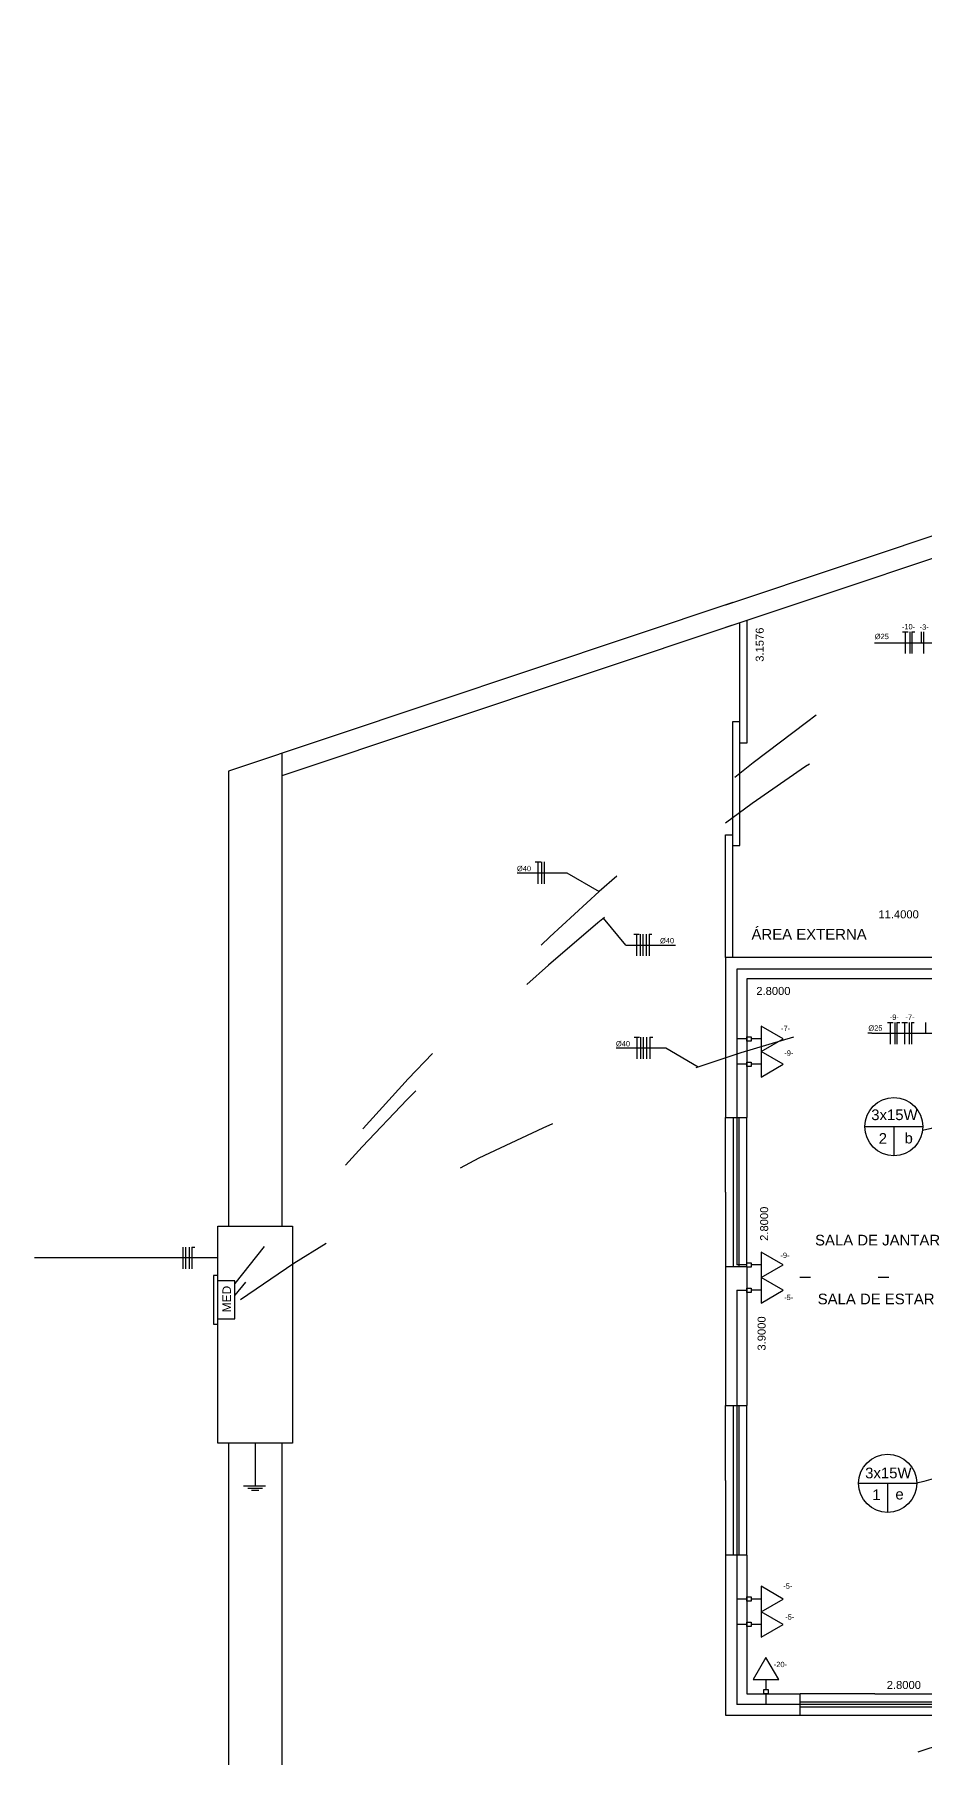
# Model space of a CAD drawing. Header units: millimetres. Extents: x 1243.1 to 1287.5, y 2013.3 to 2037.6.
# Drawn here: x 1243.09 to 1251.44, y 2021.41 to 2037.57 of the extents above; entities that cross this region are included whole.
import ezdxf

# ---------------------------------------------------------------- set-up
doc = ezdxf.new("R2010")
doc.units = ezdxf.units.MM
doc.linetypes.add('ACAD_ISO03W100', pattern=[30, 12, -18])
doc.linetypes.add('PONTO', pattern=[6.35, 0, -6.35])
for name, color, linetype in [('Auxiliar', 254, 'Continuous'), ('Cerca Viva', 8, 'Continuous'), ('Condutores', 4, 'Continuous'), ('Cotas', 7, 'Continuous'), ('Eletrodutos', 1, 'Continuous'), ('Eletrodutos chão', 1, 'ACAD_ISO03W100'), ('Janelas', 9, 'Continuous'), ('Paredes', 8, 'Continuous'), ('Paredes Imaginárias', 8, 'PONTO'), ('Pontos de luz', 5, 'Continuous'), ('Portas', 9, 'Continuous'), ('Quadros', 5, 'Continuous'), ('Textos', 7, 'Continuous'), ('Tomadas', 4, 'Continuous')]:
    doc.layers.add(name, color=color, linetype=linetype)
doc.styles.get("Standard").update_dxf_attribs({"font": 'arial.ttf'})
doc.dimstyles.new('Cópia de Standard', dxfattribs={"dimtxt": 0.075, "dimasz": 0.18, "dimexe": 0.18, "dimexo": 0.0625, "dimgap": 0.084, "dimtad": 1, "dimjust": 1, "dimdec": 4, "dimzin": 0, "dimdsep": 46, "dimtxsty": 'Standard', "dimblk": 'NONE', "dimcen": 0.09, "dimse1": 1, "dimse2": 1, "dimsd1": 1, "dimsd2": 1, "dimadec": 0, "dimazin": 0, "dimtfac": 1, "dimtdec": 4, "dimtofl": 0, "dimtmove": 0, "dimatfit": 3, "dimldrblk": 'NONE', "dimfxl": 1, "dimtolj": 1, "dimtzin": 0, "dimarcsym": 0})

# ---------------------------------------------------------------- blocks, each defined once
blk = doc.blocks.new('J3')
at = {"layer": 'Janelas'}
for p, q in [((-0.7, -0.2), (-0.7, 0)), ((0, 0), (-0.7, 0)), ((0, 0), (0.7, 0)), ((-0.7, -0.075), (0, -0.075)), ((0.7, -0.125), (-0.7, -0.125)), ((0, -0.075), (0.7, -0.075)), ((0.7, 0), (0.7, -0.2)), ((-0.7, -0.2), (0.7, -0.2))]:
    blk.add_line(p, q, dxfattribs=at)
blk = doc.blocks.new('Tomada Baixa')
for p, q in [((-0.02, 0.04), (0.02, 0.04)), ((-0.02, 0), (-0.02, 0.04)), ((0.02, 0), (-0.02, 0)), ((0, 0.134), (0, 0.04)), ((0.02, 0.04), (0.02, 0))]:
    blk.add_line(p, q)
blk.add_lwpolyline([(0, 0.341), (-0.119, 0.134), (0.119, 0.134)], close=True)
blk = doc.blocks.new('RETORNO')
at = {"layer": 'Eletrodutos'}
blk.add_line((0, 0.051), (0, -0.051), dxfattribs=at)
blk = doc.blocks.new('FASE')
at = {"layer": 'Eletrodutos'}
blk.add_line((0, 0.102), (0, -0.102), dxfattribs=at)
blk = doc.blocks.new('NEUTRO')
at = {"layer": 'Eletrodutos'}
for q in [(0, -0.102), (0.026, 0.102)]:
    blk.add_line((0, 0.102), q, dxfattribs=at)
blk = doc.blocks.new('PE')
at = {"layer": 'Eletrodutos'}
for p, q in [((-0.026, 0.102), (0, 0.102)), ((0, 0.102), (0, -0.102)), ((0, 0.102), (0.026, 0.102))]:
    blk.add_line(p, q, dxfattribs=at)
blk = doc.blocks.new('*D47')
at = {"layer": 'Defpoints', "color": 0, "transparency": 16777216}
for p in [(1248.756, 2022.161), (1251.556, 2022.161), (1251.556, 2021.979)]:
    blk.add_point(p, dxfattribs=at)
at = {"layer": 'Cotas', "color": 0, "transparency": 16777216, "insert": (1251.236, 2022.102), "char_height": 0.075, "attachment_point": 5}
blk.add_mtext('\\A1;2.8000', dxfattribs=at)
blk = doc.blocks.new('_None')
blk = doc.blocks.new('*D49')
at = {"layer": 'Defpoints', "color": 0, "transparency": 16777216}
for p in [(1250.026, 2025.92), (1250.265, 2025.92), (1250.265, 2022.02)]:
    blk.add_point(p, dxfattribs=at)
at = {"layer": 'Cotas', "color": 0, "transparency": 16777216, "insert": (1249.904, 2025.396), "char_height": 0.075, "attachment_point": 5, "rotation": 90}
blk.add_mtext('\\A1;3.9000', dxfattribs=at)
blk = doc.blocks.new('*D50')
at = {"layer": 'Defpoints', "color": 0, "transparency": 16777216}
for p in [(1252.565, 2028.483), (1249.765, 2026.72), (1252.565, 2026.72)]:
    blk.add_point(p, dxfattribs=at)
at = {"layer": 'Cotas', "color": 0, "transparency": 16777216, "insert": (1250.014, 2028.605), "char_height": 0.075, "attachment_point": 5}
blk.add_mtext('\\A1;2.8000', dxfattribs=at)
blk = doc.blocks.new('*D51')
at = {"layer": 'Defpoints', "color": 0, "transparency": 16777216}
for p in [(1250.05, 2028.72), (1250.05, 2028.72), (1250.05, 2025.92)]:
    blk.add_point(p, dxfattribs=at)
at = {"layer": 'Cotas', "color": 0, "transparency": 16777216, "insert": (1249.928, 2026.424), "char_height": 0.075, "attachment_point": 5, "rotation": 90}
blk.add_mtext('\\A1;2.8000', dxfattribs=at)
blk = doc.blocks.new('*D77')
at = {"layer": 'Defpoints', "color": 0, "transparency": 16777216}
for p in [(1261.165, 2029.201), (1249.765, 2028.92), (1261.165, 2028.92)]:
    blk.add_point(p, dxfattribs=at)
at = {"layer": 'Cotas', "color": 0, "transparency": 16777216, "insert": (1251.187, 2029.323), "char_height": 0.075, "attachment_point": 5}
blk.add_mtext('\\A1;11.4000', dxfattribs=at)
blk = doc.blocks.new('*D79')
at = {"layer": 'Defpoints', "color": 0, "transparency": 16777216}
for p in [(1249.765, 2032.077), (1250.008, 2032.077), (1249.765, 2028.92)]:
    blk.add_point(p, dxfattribs=at)
at = {"layer": 'Cotas', "color": 0, "transparency": 16777216, "insert": (1249.886, 2031.85), "char_height": 0.075, "attachment_point": 5, "rotation": 90}
blk.add_mtext('\\A1;3.1576', dxfattribs=at)

msp = doc.modelspace()

# ---------------------------------------------------------------- hatches: boundary and pattern name
at = {"layer": 'Eletrodutos', "ltscale": 0.08}
h = msp.add_hatch(dxfattribs=at)
h.set_pattern_fill('ANGLE', color=256)
h.set_pattern_definition([(0, (0.321, -0.124), (0, 6.985), [5.08, -1.905]), (90, (0.321, -0.124), (-6.985, 4e-16), [5.08, -1.905])])
h.paths.add_polyline_path([(1247.80164, 2029.76517, 1), (1247.81427, 2029.76517, 1)])
h = msp.add_hatch(dxfattribs=at)
h.set_pattern_fill('ANGLE', color=256)
h.set_pattern_definition([(0, (0.752, -0.623), (0, 6.985), [5.08, -1.905]), (90, (0.752, -0.623), (-6.985, 4e-16), [5.08, -1.905])])
h.paths.add_polyline_path([(1248.73749, 2029.08815, 1), (1248.72485, 2029.08815, 1)])
h = msp.add_hatch(dxfattribs=at)
h.set_pattern_fill('ANGLE', color=256)
h.set_pattern_definition([(0, (1.033, -1.399), (0, 6.985), [5.08, -1.905]), (90, (1.033, -1.399), (-6.985, 4e-16), [5.08, -1.905])])
h.paths.add_polyline_path([(1248.74138, 2028.12368, 1), (1248.72874, 2028.12368, 1)])

# ---------------------------------------------------------------- linework, layer by layer
at = {"layer": 'Cerca Viva'}
for points in [[(1245.40906, 2030.83259), (1245.40906, 2030.03228), (1245.40906, 2027.99856), (1245.40906, 2027.5966), (1245.40906, 2026.4025)], [(1244.90906, 2030.66552), (1244.90906, 2030.03228), (1244.90906, 2027.99856), (1244.90906, 2027.5966), (1244.90906, 2026.4025)], [(1244.90906, 2024.36878), (1244.90906, 2016.80834)], [(1245.40906, 2024.36878), (1245.40906, 2016.80834)]]:
    msp.add_lwpolyline(points, dxfattribs=at)
at = {"layer": 'Condutores'}
for p, q in [((1250.96264, 2031.8679), (1251.58482, 2031.8679)), ((1247.61346, 2029.71265), (1248.07781, 2029.71265)), ((1248.07781, 2029.71265), (1248.38286, 2029.53641)), ((1248.63155, 2029.03562), (1249.09589, 2029.03562)), ((1250.93701, 2028.20887), (1250.89844, 2028.20887)), ((1250.93701, 2028.20887), (1251.55006, 2028.20887)), ((1248.54057, 2028.07116), (1249.00491, 2028.07116)), ((1249.00491, 2028.07116), (1249.30997, 2027.89492))]:
    msp.add_line(p, q, dxfattribs=at)
at = {"layer": 'Condutores', "ltscale": 0.08}
msp.add_line((1248.63155, 2029.03562), (1248.42197, 2029.28789), dxfattribs=at)
at = {"layer": 'Eletrodutos'}
for p, q in [((1251.62149, 2028.80992), (1249.67003, 2028.80992)), ((1249.67003, 2028.80992), (1249.67003, 2027.91804)), ((1249.76524, 2028.15635), (1249.67003, 2028.15635)), ((1249.76524, 2027.91804), (1249.67003, 2027.91804)), ((1249.67003, 2027.91804), (1249.67003, 2026.03883)), ((1244.80904, 2026.10397), (1243.09166, 2026.10397)), ((1249.76524, 2026.03883), (1249.67003, 2026.03883)), ((1249.67003, 2025.80046), (1249.76524, 2025.80046)), ((1249.67003, 2025.80046), (1249.67003, 2022.32087)), ((1245.15906, 2024.36878), (1245.15906, 2023.96683)), ((1249.76524, 2022.90787), (1249.67003, 2022.90787)), ((1249.76524, 2022.66956), (1249.67003, 2022.66956)), ((1249.67003, 2022.32087), (1249.67003, 2021.9188)), ((1252.68439, 2021.9188), (1249.67003, 2021.9188)), ((1249.94443, 2022.01967), (1249.94443, 2021.9188))]:
    msp.add_line(p, q, dxfattribs=at)
for points in [[(1245.09191, 2023.94683), (1245.15906, 2023.94683), (1245.2262, 2023.94683)], [(1245.12502, 2023.92683), (1245.15906, 2023.92683), (1245.19309, 2023.92683)]]:
    msp.add_lwpolyline(points, dxfattribs=at)
for centre, radius, start, end in [((1252.13565, 2024.70927), 2.68686, 58.649196, 105.62039), ((1252.5112, 2019.81022), 4.33849, 76.634168, 105.436479)]:
    msp.add_arc(centre, radius, start, end, dxfattribs=at)
at = {"layer": 'Eletrodutos chão', "linetype": 'ACAD_ISO03W100', "ltscale": 0.08}
for centre, radius, start, end in [((1266.7491, 2009.03562), 27.52456, 121.406284, 142.30673), ((1263.66735, 2010.93718), 23.85728, 118.166247, 141.605841), ((1254.88981, 2011.62746), 17.19782, 89.828667, 125.230127)]:
    msp.add_arc(centre, radius, start, end, dxfattribs=at)
at = {"layer": 'Eletrodutos chão', "ltscale": 0.05}
msp.add_arc((1254.56446, 2011.66945), 10.3135, 96.394173, 154.50747, dxfattribs=at)
at = {"layer": 'Janelas'}
msp.add_line((1249.76524, 2028.91967), (1249.63224, 2028.91967), dxfattribs=at)
at = {"layer": 'Paredes'}
for p, q in [((1265.56524, 2037.56759), (1249.56524, 2032.22134)), ((1249.63486, 2032.2446), (1244.90906, 2030.66552)), ((1249.69824, 2032.05491), (1249.56524, 2032.01047))]:
    msp.add_line(p, q, dxfattribs=at)
for points in [[(1252.36567, 2032.94621), (1249.76524, 2032.0773), (1249.69824, 2032.05491), (1245.40906, 2030.62172)], [(1249.56524, 2028.91967), (1249.56524, 2027.41967)], [(1252.71524, 2028.91967), (1249.63224, 2028.91967)], [(1252.71524, 2028.71967), (1249.76524, 2028.71967), (1249.76524, 2027.41967)], [(1249.56524, 2026.01967), (1249.56524, 2024.71967)], [(1249.76524, 2026.01967), (1249.76524, 2024.71967)], [(1249.56524, 2023.31967), (1249.56524, 2021.81967), (1250.26524, 2021.81967)], [(1249.76524, 2023.31967), (1249.76524, 2022.01967), (1250.26524, 2022.01967)]]:
    msp.add_lwpolyline(points, dxfattribs=at)
msp.add_lwpolyline([(1244.80904, 2026.4025), (1245.50907, 2026.4025), (1245.50907, 2024.36878), (1244.80904, 2024.36878)], close=True, dxfattribs=at)
at = {"layer": 'Paredes Imaginárias', "ltscale": 0.1}
msp.add_line((1252.56524, 2025.91967), (1249.76524, 2025.91967), dxfattribs=at)
at = {"layer": 'Pontos de luz'}
for p, q in [((1250.87046, 2027.33413), (1251.41474, 2027.33413)), ((1251.1426, 2027.33413), (1251.1426, 2027.06199)), ((1250.81214, 2023.99221), (1251.35643, 2023.99221)), ((1251.08428, 2023.99221), (1251.08428, 2023.72006))]:
    msp.add_line(p, q, dxfattribs=at)
for centre in [(1251.1426, 2027.33413), (1251.08428, 2023.99221)]:
    msp.add_circle(centre, 0.27214, dxfattribs=at)
at = {"layer": 'Portas'}
msp.add_line((1249.63224, 2028.91967), (1249.56524, 2028.91967), dxfattribs=at)
for points in [[(1249.63224, 2029.96967), (1249.69824, 2029.96967), (1249.69824, 2032.05491)], [(1249.76524, 2032.0773), (1249.76524, 2031.0273), (1249.76524, 2030.9273), (1249.69824, 2030.9273)], [(1249.69824, 2031.1273), (1249.63224, 2031.1273), (1249.63224, 2031.0273), (1249.63224, 2028.91967)], [(1249.56524, 2028.91967), (1249.56524, 2029.96967), (1249.56524, 2030.06967), (1249.63224, 2030.06967)]]:
    msp.add_lwpolyline(points, dxfattribs=at)
at = {"layer": 'Quadros'}
msp.add_lwpolyline([(1244.80904, 2025.53373), (1244.80904, 2025.88773), (1244.80904, 2025.93773), (1244.76904, 2025.93773), (1244.76904, 2025.88773), (1244.76904, 2025.53373), (1244.76904, 2025.48373), (1244.80904, 2025.48373)], close=True, dxfattribs=at)
msp.add_lwpolyline([(1244.80904, 2025.53373), (1244.96904, 2025.53373), (1244.96904, 2025.88773), (1244.80904, 2025.88773)], dxfattribs=at)

# ---------------------------------------------------------------- block references
at = {"layer": 'Auxiliar', "rotation": 90}
for p in [(1249.56524, 2026.71967), (1249.56524, 2024.01967)]:
    msp.add_blockref('J3', p, dxfattribs=at)
at = {"layer": 'Eletrodutos'}
for name, p in [('PE', (1251.24946, 2031.8679)), ('FASE', (1251.2909, 2031.8679)), ('NEUTRO', (1251.31237, 2031.8679)), ('RETORNO', (1251.39691, 2031.91898)), ('FASE', (1251.41876, 2031.8679)), ('PE', (1247.80795, 2029.71265)), ('FASE', (1247.84177, 2029.71265)), ('FASE', (1247.86626, 2029.71265)), ('PE', (1248.73117, 2029.03562)), ('FASE', (1248.76499, 2029.03562)), ('FASE', (1248.78948, 2029.03562)), ('FASE', (1248.82209, 2029.03562)), ('NEUTRO', (1248.84872, 2029.03562)), ('PE', (1248.73506, 2028.07116)), ('FASE', (1248.76888, 2028.07116)), ('FASE', (1248.79337, 2028.07116)), ('FASE', (1248.82598, 2028.07116)), ('NEUTRO', (1248.85787, 2028.07116)), ('PE', (1251.10881, 2028.20887)), ('FASE', (1251.15017, 2028.20887)), ('NEUTRO', (1251.17165, 2028.20887)), ('PE', (1251.24354, 2028.20887)), ('FASE', (1251.2849, 2028.20887)), ('NEUTRO', (1251.30638, 2028.20887)), ('RETORNO', (1251.43872, 2028.25995)), ('FASE', (1244.48267, 2026.10397)), ('FASE', (1244.50716, 2026.10397)), ('FASE', (1244.53977, 2026.10397)), ('NEUTRO', (1244.56716, 2026.10397))]:
    msp.add_blockref(name, p, dxfattribs=at)
at = {"layer": 'Eletrodutos', "rotation": 269.9999999999999}
msp.add_blockref('FASE', (1245.15296, 2023.96683), dxfattribs=at)
at = {"layer": 'Janelas'}
msp.add_blockref('J3', (1250.96524, 2022.01967), dxfattribs=at)
at = {"layer": 'Tomadas', "rotation": 269.9999999999999}
for p in [(1249.76524, 2028.15635), (1249.76524, 2027.91804), (1249.76524, 2026.03883), (1249.76524, 2025.80052), (1249.76524, 2022.90787), (1249.76524, 2022.66956)]:
    msp.add_blockref('Tomada Baixa', p, dxfattribs=at)
at = {"layer": 'Tomadas'}
msp.add_blockref('Tomada Baixa', (1249.94443, 2022.01967), dxfattribs=at)

# ---------------------------------------------------------------- texts
at = {"layer": 'Quadros', "insert": (1244.85203, 2025.59448), "char_height": 0.08, "attachment_point": 1, "rotation": 90}
msp.add_mtext_dynamic_manual_height_columns('MED', width=0.4663356, gutter_width=12.5, heights=[0.14481], dxfattribs=at)
at = {"layer": 'Textos', "attachment_point": 1}
for s, width, heights, insert, char_height in [('\\pxi-3,l4,t4;-10-', 0.1689595, [0.06656], (1251.1676, 2032.04349), 0.05), ('\\pxi-3,l4,t4;-3-', 0.1689595, [0.06656], (1251.33411, 2032.03949), 0.05), ('%%C25', 0.1689595, [0.06656], (1250.96365, 2031.95201), 0.05), ('%%C40', 0.1689595, [0.06656], (1247.61185, 2029.77756), 0.05), ('ÁREA EXTERNA', 2.0451877, [0.42047], (1249.80894, 2029.1866), 0.1), ('%%C40', 0.1689595, [0.06656], (1248.952, 2029.10156), 0.05), ('\\pxi-3,l4,t4;-9-', 0.1689595, [0.06656], (1251.05373, 2028.38446), 0.05), ('\\pxi-3,l4,t4;-7-', 0.1689595, [0.06656], (1251.20097, 2028.38446), 0.05), ('\\pxi-3,l4,t4;-7-', 0.1689595, [0.06656], (1250.03536, 2028.27952), 0.05), ('%%C25', 0.1689595, [0.06656], (1250.90388, 2028.28275), 0.05), ('%%C40', 0.1689595, [0.06656], (1248.53896, 2028.13607), 0.05), ('\\pxi-3,l4,t4;-9-', 0.1689595, [0.06656], (1250.06602, 2028.04852), 0.05), ('\\pxi-3,l4,t4;3x15W', 0.1689595, [0.06656], (1250.83064, 2027.49504), 0.1), ('\\pxi-3,l4,t4;2', 0.1689595, [0.06656], (1250.90048, 2027.27336), 0.1), ('\\pxi-3,l4,t4;b', 0.1462688, [0.06656], (1251.1426, 2027.27648), 0.1), ('SALA DE JANTAR', 2.0451877, [0.42047], (1250.4043, 2026.3207), 0.1), ('\\pxi-3,l4,t4;-9-', 0.1689595, [0.06656], (1250.02967, 2026.15337), 0.05), ('\\pxi-3,l4,t4;-5-', 0.1689595, [0.06656], (1250.06493, 2025.75921), 0.05), ('SALA DE ESTAR', 2.0451877, [0.42047], (1250.42896, 2025.76936), 0.1), ('\\pxi-3,l4,t4;3x15W', 0.1689595, [0.06656], (1250.7736, 2024.13889), 0.1), ('\\pxi-3,l4,t4;1', 0.1689595, [0.06656], (1250.84107, 2023.93573), 0.1), ('\\pxi-3,l4,t4;e', 0.1462688, [0.02586], (1251.05692, 2023.94067), 0.1), ('\\pxi-3,l4,t4;-5-', 0.1689595, [0.06656], (1250.05624, 2023.05388), 0.05), ('\\pxi-3,l4,t4;-5-', 0.1689595, [0.06656], (1250.07463, 2022.76423), 0.05), ('\\pxi-3,l4,t4;-20-', 0.1689595, [0.06656], (1249.96781, 2022.31989), 0.05)]:
    msp.add_mtext_dynamic_manual_height_columns(s, width=width, gutter_width=12.5, heights=heights, dxfattribs=dict(at, insert=insert, char_height=char_height))

# ---------------------------------------------------------------- dimensions: what is measured, and where the dimension line sits
at = {"layer": 'Cotas'}
for base, p1, p2, picture, middle in [((1250.0081, 2032.0773), (1249.76524, 2028.91967), (1249.76524, 2032.0773), '*D79', (1250.0081, 2031.84964)), ((1250.02627, 2025.91967), (1250.26524, 2022.01967), (1250.26524, 2025.91967), '*D49', (1250.02627, 2025.39647))]:
    dim = msp.add_linear_dim(base=base, p1=p1, p2=p2, angle=90, dimstyle='Cópia de Standard', dxfattribs=at)
    dim.commit()
    dim.dimension.update_dxf_attribs({"geometry": picture, "text_midpoint": middle, "dimtype": 160})
for base, p1, p2, picture, middle in [((1261.16524, 2029.20059), (1249.76524, 2028.91967), (1261.16524, 2028.91967), '*D77', (1251.18667, 2029.20059)), ((1252.56524, 2028.4826), (1249.76524, 2026.71967), (1252.56524, 2026.71967), '*D50', (1250.0139, 2028.4826)), ((1251.55556, 2021.97929), (1248.75556, 2022.16086), (1251.55556, 2022.16086), '*D47', (1251.23607, 2021.97929))]:
    dim = msp.add_linear_dim(base=base, p1=p1, p2=p2, dimstyle='Cópia de Standard', dxfattribs=at)
    dim.commit()
    dim.dimension.update_dxf_attribs({"geometry": picture, "text_midpoint": middle, "dimtype": 160})
dim = msp.add_linear_dim(base=(1250.0504, 2028.71967), p1=(1250.0504, 2025.91967), p2=(1250.0504, 2028.71967), angle=270, dimstyle='Cópia de Standard', dxfattribs=at)
dim.commit()
dim.dimension.update_dxf_attribs({"geometry": '*D51', "text_midpoint": (1249.92811, 2026.42386)})

doc.saveas('drawing.dxf')
